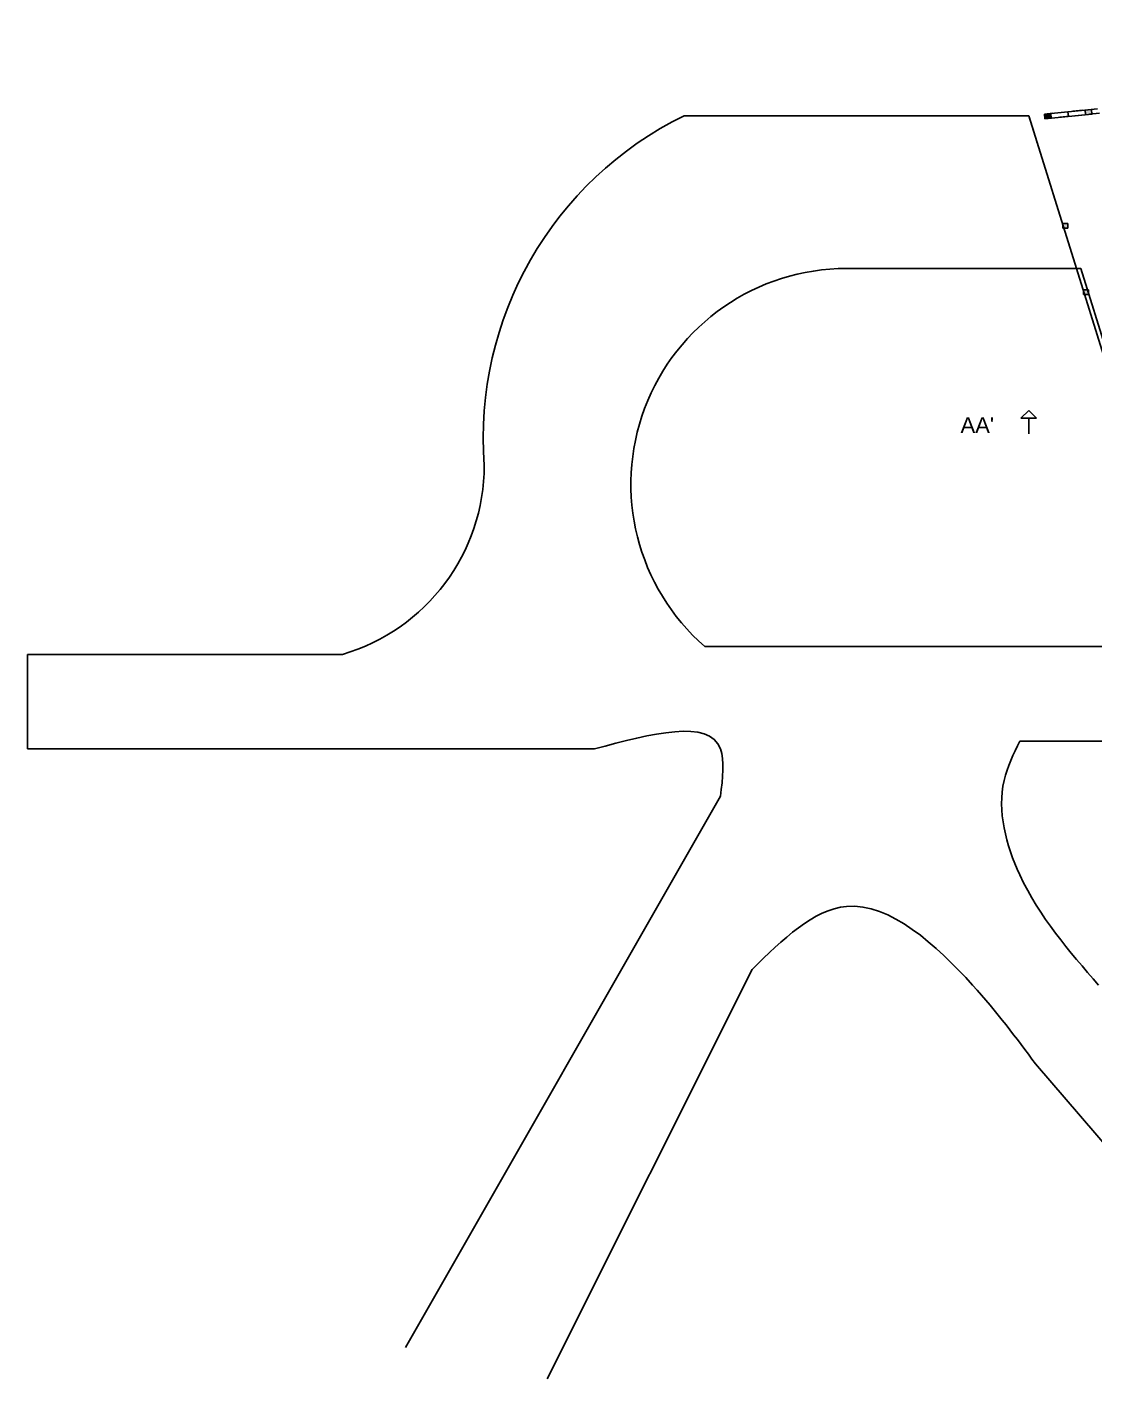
# Model space of a CAD drawing. Header units: millimetres. Extents: x -5657 to 14604, y -1609 to 2067.
# Drawn here: x -3123 to -2446, y 1004 to 1872 of the extents above; entities that cross this region are included whole.
import ezdxf

# ---------------------------------------------------------------- set-up
doc = ezdxf.new("R2010")
doc.units = ezdxf.units.MM
doc.linetypes.add('ACAD_ISO02W100', pattern=[15, 12, -3])
doc.linetypes.add('DASHED2', pattern=[9.525, 6.35, -3.175])
doc.layers.get('0').update_dxf_attribs({"color": 4})
doc.layers.add('gelijkvloers', color=80, linetype='Continuous')
doc.layers.add('str palen', color=220, linetype='Continuous')
doc.styles.get("Standard").update_dxf_attribs({"font": 'arial.ttf'})

msp = doc.modelspace()

# ---------------------------------------------------------------- hatches: boundary and pattern name
at = {"layer": 'str palen', "linetype": 'Continuous', "transparency": 33554687}
h = msp.add_hatch(color=256, dxfattribs=at)
h.dxf.hatch_style = 1
h.paths.add_polyline_path([(-2348.12, 1830.06), (-2352.02, 1829.67), (-2351.73, 1826.68), (-2347.77, 1827.08)])
h.paths.add_polyline_path([(-2373.95, 1827.45), (-2377.93, 1827.05), (-2377.6, 1824.07), (-2373.64, 1824.47)])
h.paths.add_polyline_path([(-2397.83, 1825.04), (-2401.81, 1824.64), (-2401.5, 1821.66), (-2397.52, 1822.06)])
h.paths.add_polyline_path([(-2423.64, 1822.44), (-2427.68, 1822.03), (-2427.37, 1819.04), (-2423.37, 1819.45)])
h.paths.add_polyline_path([(-2447.57, 1820.02), (-2451.55, 1819.62), (-2451.24, 1816.63), (-2447.27, 1817.03)])
h = msp.add_hatch(color=256, dxfattribs=at)
h.dxf.hatch_style = 1
h.paths.add_polyline_path([(-2473.45, 1817.41), (-2477.43, 1817), (-2477.12, 1814.02), (-2473.14, 1814.42)])
h = msp.add_hatch(color=256, dxfattribs=at)
h.dxf.hatch_style = 1
h.paths.add_polyline_path([(-2462.62, 1747.5), (-2465.62, 1747.5), (-2465.62, 1746.4), (-2465.03, 1744.5), (-2462.62, 1744.5)])
h.paths.add_polyline_path([(-2465.62, 1746.4), (-2465.62, 1744.5), (-2465.03, 1744.5)], flags=17)
h.paths.add_polyline_path([(-2449.5, 1705.5), (-2452.5, 1705.5), (-2452.5, 1704.4), (-2451.91, 1702.5), (-2449.5, 1702.5)])
h.paths.add_polyline_path([(-2452.5, 1704.4), (-2452.5, 1702.5), (-2451.91, 1702.5)], flags=17)

# ---------------------------------------------------------------- linework, layer by layer
at = {"linetype": 'Continuous'}
for p, q in [((-2487.38, 1816), (-2706, 1816)), ((-2454.35, 1719), (-2457.06, 1719)), ((-2437.25, 1664), (-2454.35, 1719))]:
    msp.add_line(p, q, dxfattribs=at)
for p, q in [((-2493, 1719), (-2603, 1719)), ((-2493, 1719), (-2457.06, 1719)), ((-2493, 1479), (-2693, 1479)), ((-1163, 1479), (-2493, 1479)), ((-2923, 1474), (-3123, 1474)), ((-3123, 1474), (-3123, 1414)), ((-1163, 1419), (-2493, 1419)), ((-3123, 1414), (-2763, 1414)), ((-2683, 1384), (-2883, 1034)), ((-2793, 1014), (-2663, 1274)), ((-2483, 1214), (-2303, 1004))]:
    msp.add_line(p, q)
msp.add_arc((-2605.92, 1611.42), 227.75, 116.06829, 184.38637, dxfattribs=at)
for centre, radius, start, end in [((-2603, 1582.12), 136.88, 90, 228.88791), ((-2958, 1594), 125, 286.2602, 0)]:
    msp.add_arc(centre, radius, start, end)
for points in [[(-2763, 1414), (-2683, 1414), (-2683, 1384)], [(-2443, 1264), (-2493, 1334), (-2503, 1394), (-2493, 1419)], [(-2663, 1274), (-2603, 1314), (-2523, 1264), (-2483, 1214)]]:
    msp.add_spline(points, degree=3)
at = {"layer": 'gelijkvloers', "linetype": 'Continuous'}
for p in [(-2487.38, 1816), (-2439.88, 1664)]:
    msp.add_line(p, (-2457.06, 1719), dxfattribs=at)
at = {"layer": 'gelijkvloers', "linetype": 'ACAD_ISO02W100'}
msp.add_line((-2487.38, 1816), (-2482.01, 1798.82), dxfattribs=at)
at = {"layer": 'str palen', "linetype": 'DASHED2'}
for p, q in [((-1931.87, 1872.09), (-2477.42, 1816.97)), ((-2477.12, 1814.01), (-1931.6, 1869.11))]:
    msp.add_line(p, q, dxfattribs=at)
at = {"layer": 'str palen', "linetype": 'Continuous'}
for p, q in [((-2473.45, 1817.41), (-2477.43, 1817)), ((-2477.43, 1817), (-2477.12, 1814.02)), ((-2477.42, 1816.97), (-2447.57, 1820.02)), ((-2477.42, 1816.97), (-2477.12, 1814.01)), ((-2477.12, 1814.01), (-2447.27, 1817.03)), ((-2477.12, 1814.02), (-2473.14, 1814.42)), ((-2473.14, 1814.42), (-2473.45, 1817.41)), ((-2473.44, 1817.38), (-2473.14, 1814.41)), ((-2462.5, 1818.51), (-2462.19, 1815.53)), ((-2451.55, 1819.62), (-2451.24, 1816.63)), ((-2447.57, 1820.02), (-2447.27, 1817.03)), ((-2452.5, 1705.5), (-2449.5, 1705.5)), ((-2452.5, 1702.5), (-2452.5, 1705.5)), ((-2449.5, 1702.5), (-2452.5, 1702.5)), ((-2449.5, 1705.5), (-2449.5, 1702.5))]:
    msp.add_line(p, q, dxfattribs=at)
at = {"layer": 'str palen', "linetype": 'ACAD_ISO02W100'}
for p, q in [((-2465.62, 1747.5), (-2462.62, 1747.5)), ((-2465.62, 1744.5), (-2465.62, 1747.5)), ((-2462.62, 1747.5), (-2462.62, 1744.5)), ((-2462.62, 1744.5), (-2465.62, 1744.5)), ((-2492.38, 1624), (-2487.22, 1628.79)), ((-2487.38, 1624), (-2492.38, 1624)), ((-2487.38, 1614), (-2487.38, 1624)), ((-2487.38, 1624), (-2482.38, 1624)), ((-2482.38, 1624), (-2487.38, 1624)), ((-2487.22, 1628.79), (-2482.38, 1624))]:
    msp.add_line(p, q, dxfattribs=at)

# ---------------------------------------------------------------- texts
at = {"layer": 'str palen', "linetype": 'ACAD_ISO02W100', "insert": (-2530.66, 1624.59), "char_height": 10, "attachment_point": 1}
msp.add_mtext_dynamic_manual_height_columns("AA'", width=46.3338, gutter_width=12.5, heights=[0], dxfattribs=at)

doc.saveas('drawing.dxf')
